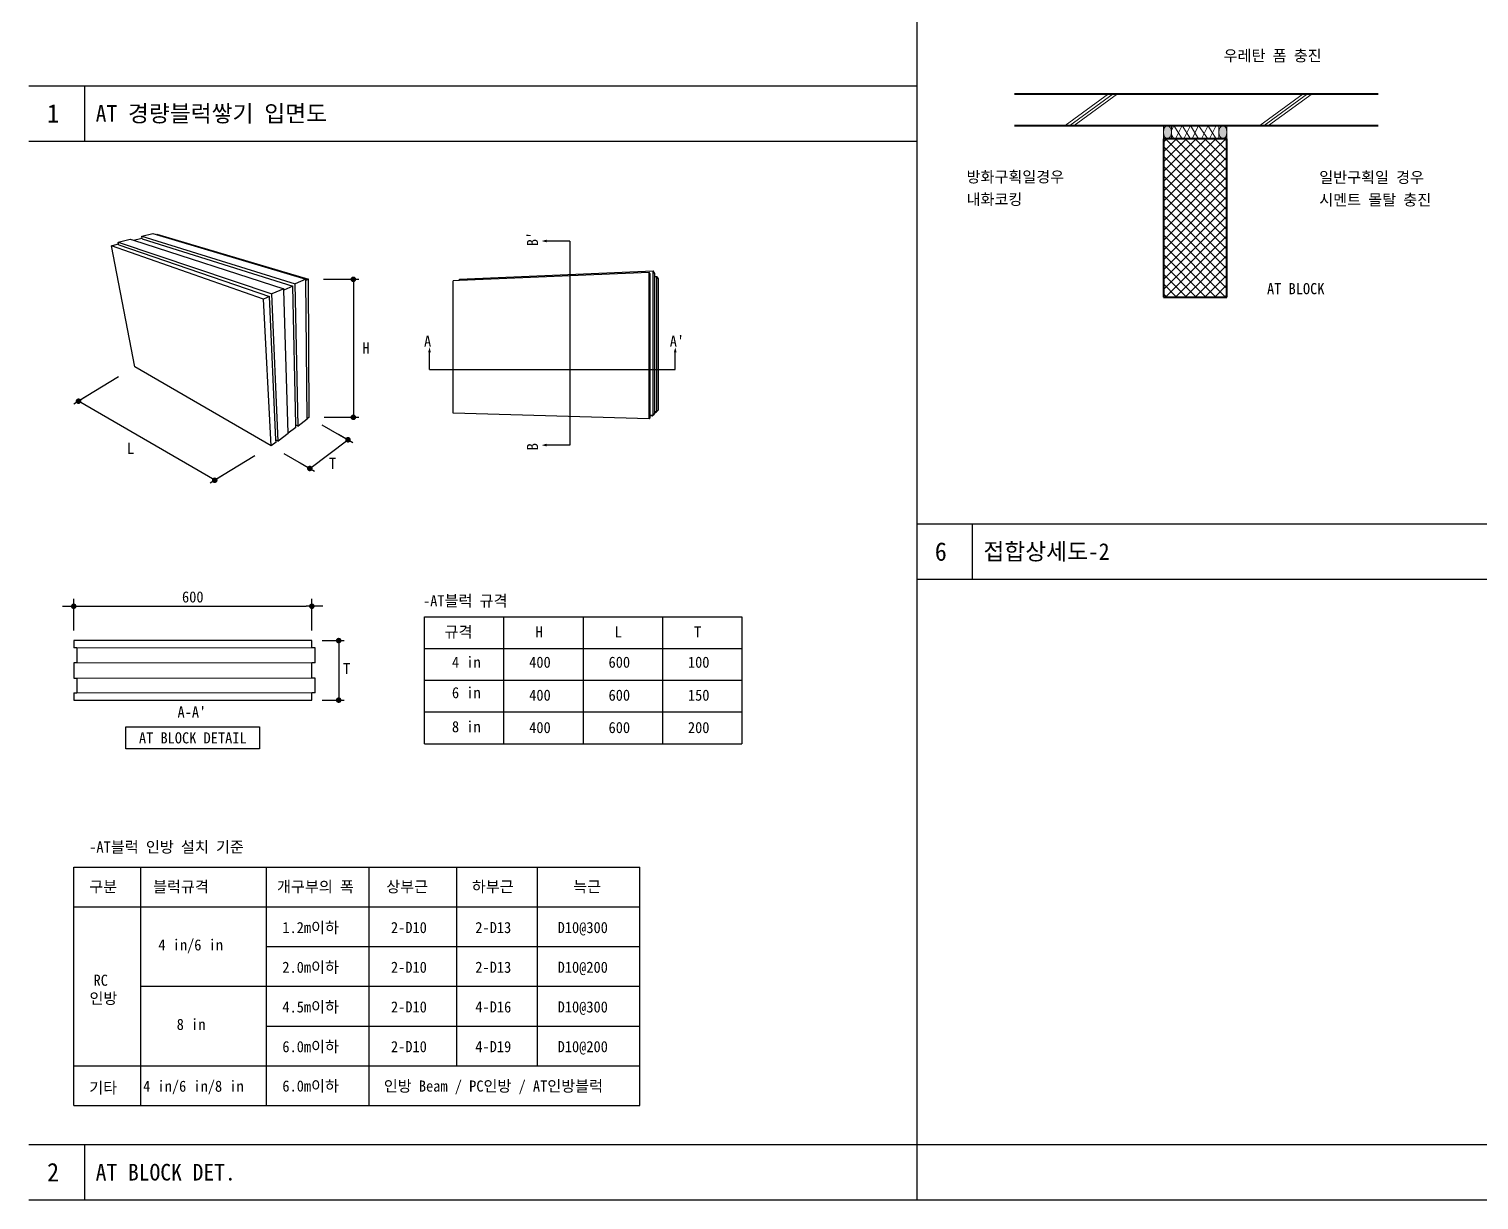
# Model space of a CAD drawing. Header units: millimetres. Extents: x 251300 to 259188, y 17948 to 29188.
# Drawn here: x 251300 to 255215, y 23888 to 27048 of the extents above; entities that cross this region are included whole.
import ezdxf
from ezdxf.enums import TextEntityAlignment as Align

# ---------------------------------------------------------------- set-up
doc = ezdxf.new("R2010")
doc.units = ezdxf.units.MM
doc.header["$MEASUREMENT"] = 0
doc.layers.get('0').update_dxf_attribs({"linetype": 'CONTINUOUS'})
for name, color, linetype, lineweight in [('A-CONC-LIN1', 2, 'CONTINUOUS', 40), ('A-DIMS', 7, 'CONTINUOUS', 25), ('A-MKXS-LEAD', 7, 'CONTINUOUS', 25), ('A-MKXS-TEXT1', 3, 'CONTINUOUS', 25), ('A-WAXM-BLOC', 3, 'CONTINUOUS', 25), ('A-XXXX-HATC', 8, 'CONTINUOUS', 18), ('A-XXXX-TABL', 7, 'CONTINUOUS', 25), ('A-XXXX-TXT2', 3, 'CONTINUOUS', 25)]:
    doc.layers.add(name, color=color, linetype=linetype, lineweight=lineweight)
for name, color, linetype in [('A-XXXX-SOLD', 252, 'CONTINUOUS'), ('CA-ANNO-TEXT', 3, 'CONTINUOUS'), ('TEX', 3, 'CONTINUOUS'), ('레이아웃', 6, 'CONTINUOUS'), ('블럭', 5, 'CONTINUOUS')]:
    doc.layers.add(name, color=color, linetype=linetype)
doc.styles.add('HSW', font='')
doc.styles.add('HY울릉도L', font='')
doc.styles.add('돋움체', font='')
doc.styles.get('HSW').set_extended_font_data('DotumChe')
doc.styles.get('HY울릉도L').set_extended_font_data('HYwulM')
doc.styles.get('돋움체').set_extended_font_data('DotumChe')
doc.dimstyles.new('CDIM', dxfattribs={"dimtxt": 3, "dimasz": 1.5, "dimexe": 2, "dimexo": 1, "dimgap": 1, "dimtad": 1, "dimdec": 0, "dimrnd": 0.5, "dimzin": 0, "dimdsep": 32, "dimlunit": 6, "dimtxsty": 'HY울릉도L', "dimblk1": '_CIDOT', "dimblk2": '_CIDOT', "dimsah": 1, "dimcen": 5.5, "dimclrd": 2, "dimclre": 2, "dimclrt": 7, "dimadec": 0, "dimazin": 0, "dimtfac": 1, "dimtdec": 0, "dimtix": 1, "dimtmove": 2, "dimatfit": 1, "dimldrblk": '_CIDOT', "dimfxl": 1, "dimtolj": 1, "dimtzin": 0, "dimlwd": -1, "dimarcsym": 0})

# ---------------------------------------------------------------- blocks, each defined once
blk = doc.blocks.new('_CIDOT')
at = {"color": 0, "linetype": 'ByBlock'}
blk.add_line((2, 0), (-1, 0), dxfattribs=at)
at = {"color": 0, "linetype": 'ByBlock', "const_width": 0.5}
blk.add_lwpolyline([(-0.25, 0, 1), (0.25, 0, 1)], format="xyb", close=True, dxfattribs=at)
blk = doc.blocks.new('*D75')
at = {"layer": 'A-DIMS', "lineweight": -2, "transparency": 16777216}
for p, q in [((251420.6, 25424.7), (251420.6, 25509.9)), ((252063.5, 25424.7), (252063.5, 25509.9))]:
    blk.add_line(p, q, dxfattribs=at)
at = {"layer": 'A-DIMS', "transparency": 16777216}
blk.add_line((251435.6, 25489.9), (252048.5, 25489.9), dxfattribs=at)
at = {"layer": 'A-DIMS', "transparency": 16777216, "xscale": 15, "yscale": 15, "zscale": 15, "rotation": 180}
blk.add_blockref('_CIDOT', (251420.6, 25489.9), dxfattribs=at)
at = {"layer": 'A-DIMS', "transparency": 16777216, "xscale": 15, "yscale": 15, "zscale": 15}
blk.add_blockref('_CIDOT', (252063.5, 25489.9), dxfattribs=at)
at = {"layer": 'A-DIMS', "color": 3, "transparency": 16777216, "insert": (251742, 25514.9), "char_height": 30, "attachment_point": 5, "style": '돋움체'}
blk.add_mtext('\\A1;600', dxfattribs=at)

msp = doc.modelspace()

# ---------------------------------------------------------------- hatches: boundary and pattern name
at = {"layer": 'A-XXXX-HATC', "ltscale": 2}
h = msp.add_hatch(dxfattribs=at)
h.set_pattern_fill('ANSI37', color=256, scale=150, style=0)
h.set_pattern_definition([(45, (-436716.338, -270831.523), (-13.25825215, 13.25825215), []), (135, (-436716.338, -270831.523), (-13.25825215, -13.25825215), [])])
h.paths.add_polyline_path([(254534.084, 26751.539), (254362.656, 26751.539), (254362.656, 26324.28), (254534.084, 26324.28)])
at = {"layer": 'A-XXXX-SOLD'}
h = msp.add_hatch(color=256, dxfattribs=at)
h.dxf.hatch_style = 1
edge = h.paths.add_edge_path()
edge.add_ellipse((254373.402, 26769.367), major_axis=(0, 17.828), ratio=0.60276796, start_angle=270, end_angle=360)
edge.add_ellipse((254373.402, 26769.367), major_axis=(0, 17.828), ratio=0.60276796, start_angle=0, end_angle=90)
edge.add_ellipse((254373.402, 26769.367), major_axis=(0, 17.828), ratio=0.60276796, start_angle=90, end_angle=111.72386)
edge.add_ellipse((254373.402, 26769.367), major_axis=(0, 17.828), ratio=0.60276796, start_angle=111.72386, end_angle=180)
edge.add_ellipse((254373.402, 26769.367), major_axis=(0, 17.828), ratio=0.60276796, start_angle=180, end_angle=270)
edge = h.paths.add_edge_path()
edge.add_ellipse((254523.338, 26769.367), major_axis=(0, 17.828), ratio=0.60276796, start_angle=270, end_angle=360)
edge.add_ellipse((254523.338, 26769.367), major_axis=(0, 17.828), ratio=0.60276796, start_angle=0, end_angle=87.217497)
edge.add_line((254512.605, 26770.233), (254512.605, 26768.502))
edge.add_ellipse((254523.338, 26769.367), major_axis=(0, 17.828), ratio=0.60276796, start_angle=92.782503, end_angle=180)
edge.add_ellipse((254523.338, 26769.367), major_axis=(0, 17.828), ratio=0.60276796, start_angle=180, end_angle=270)

# ---------------------------------------------------------------- linework, layer by layer
at = {"layer": 'A-CONC-LIN1'}
for p, q in [((253960.663, 26872.909), (254942.428, 26872.909)), ((253960.663, 26787.195), (254942.428, 26787.195)), ((254534.084, 26751.539), (254362.656, 26751.539)), ((254362.656, 26751.539), (254362.656, 26324.28)), ((254534.084, 26324.28), (254534.084, 26751.539)), ((254362.656, 26324.28), (254534.084, 26324.28))]:
    msp.add_line(p, q, dxfattribs=at)
at = {"layer": 'A-DIMS'}
for p, q in [((252094.527, 26372.176), (252175.491, 26372.176)), ((252175.491, 26372.176), (252175.491, 25999.805)), ((251541.788, 26109.256), (251433.429, 26043.287)), ((251801.362, 25829.913), (251433.429, 26043.287)), ((252096.924, 25999.805), (252175.491, 25999.805)), ((252090.853, 25979.886), (252161.057, 25939.173)), ((252057.828, 25861.766), (252161.057, 25939.173)), ((251909.722, 25895.881), (251801.362, 25829.913)), ((251987.624, 25902.479), (252057.828, 25861.766)), ((252091.367, 25397.256), (252135.969, 25397.256)), ((252135.969, 25397.256), (252135.969, 25236.541)), ((252091.367, 25236.541), (252135.969, 25236.541))]:
    msp.add_line(p, q, dxfattribs=at)
at = {"layer": 'A-MKXS-LEAD'}
for p, q in [((252760.222, 26475.563), (252697.034, 26475.563)), ((252760.222, 26475.563), (252760.222, 25924.803)), ((252381.207, 26128.991), (252381.207, 26175.611)), ((253044.649, 26128.991), (253044.649, 26175.611)), ((252381.207, 26128.991), (253044.649, 26128.991)), ((252760.222, 25924.803), (252697.034, 25924.803))]:
    msp.add_line(p, q, dxfattribs=at)
for points in [[(254446.839, 26770.524, 0, 10, 0), (254446.839, 26800.524, 0, 0, 0), (254446.839, 26974.672, 0, 0, 0), (254503.912, 26974.672, 0, 0, 0)], [(254373.402, 26769.367, 0, 10, 0), (254348.375, 26752.824, 0, 0, 0), (254191.183, 26648.92, 0, 0, 0), (254123.371, 26648.92, 0, 0, 0)], [(254520.382, 26769.855, 0, 10, 0), (254545.518, 26753.479, 0, 0, 0), (254703.396, 26650.62, 0, 0, 0), (254771.208, 26650.62, 0, 0, 0)], [(252697.034, 26475.563, 7.143, 0, 0), (252684.045, 26475.563, 0, 0, 0)], [(254492.133, 26347.737, 0, 10, 0), (254522.133, 26347.737, 0, 0, 0), (254627.265, 26347.737, 0, 0, 0)], [(252381.207, 26175.611, 7.143, 0, 0), (252381.207, 26188.6, 0, 0, 0)], [(253044.649, 26175.611, 7.143, 0, 0), (253044.649, 26188.6, 0, 0, 0)], [(252697.034, 25924.803, 7.143, 0, 0), (252684.045, 25924.803, 0, 0, 0)]]:
    msp.add_lwpolyline(points, format="xyseb", dxfattribs=at)
at = {"layer": 'A-WAXM-BLOC'}
for p, q in [((251522.26, 26462.632), (251538.136, 26466.669)), ((251542.296, 26465.242), (251538.136, 26466.669)), ((251540.927, 26472.609), (251572.788, 26480.614)), ((251540.927, 26472.609), (251955.805, 26332.595)), ((251542.296, 26465.242), (251540.927, 26472.609)), ((251542.296, 26465.242), (251948.935, 26325.822)), ((251572.788, 26480.614), (251581.679, 26477.741)), ((251581.679, 26477.741), (251601.252, 26482.718)), ((251581.679, 26477.741), (251987.629, 26346.53)), ((251605.458, 26481.394), (251601.252, 26482.718)), ((251604.297, 26488.53), (251633.878, 26495.962)), ((251604.297, 26488.53), (252018.73, 26360.148)), ((251605.458, 26481.394), (251604.297, 26488.53)), ((251605.458, 26481.394), (252011.728, 26353.498)), ((251633.878, 26495.962), (251642.843, 26493.293)), ((251642.843, 26493.293), (251644.694, 26493.764)), ((251642.843, 26493.293), (252047.601, 26372.79)), ((251644.694, 26493.764), (252054.108, 26372.176)), ((251932.907, 26318.759), (251522.26, 26462.632)), ((251585.343, 26135.772), (251522.26, 26462.632)), ((252461.749, 26372.248), (252984.883, 26395.24)), ((252974.477, 26390.946), (252461.749, 26368.777)), ((252977.168, 26387.119), (252974.477, 26390.946)), ((252974.477, 25995.317), (252974.477, 26390.946)), ((252977.168, 26005.789), (252977.168, 26387.119)), ((252984.883, 26005.57), (252984.883, 26395.24)), ((252989.898, 26387.483), (252984.883, 26395.24)), ((252989.898, 26379.833), (252989.898, 26387.483)), ((252011.728, 26353.498), (251987.74, 26342.925)), ((252019.949, 25979.08), (252011.728, 26353.498)), ((252047.601, 26372.79), (252018.73, 26360.148)), ((252026.169, 25975.81), (252018.73, 26360.148)), ((252047.631, 26369.322), (252047.601, 26372.79)), ((252054.108, 26372.176), (252047.631, 26369.322)), ((252050.919, 25995.616), (252047.631, 26369.322)), ((252056.505, 25999.805), (252054.108, 26372.176)), ((252461.749, 26368.777), (252445.157, 26368.059)), ((252445.157, 26011.405), (252445.157, 26368.059)), ((252461.749, 26368.777), (252461.749, 26372.248)), ((252989.898, 26379.833), (252994.716, 26380.031)), ((252989.898, 26015.536), (252989.898, 26379.833)), ((252994.716, 26015.408), (252994.716, 26380.031)), ((252999.116, 26373.224), (252994.716, 26380.031)), ((252999.116, 26019.811), (252999.116, 26373.224)), ((251948.935, 26325.822), (251932.907, 26318.759)), ((251953.277, 25922.398), (251932.907, 26318.759)), ((251966.463, 25939.26), (251948.935, 26325.822)), ((251987.629, 26346.53), (251955.805, 26332.595)), ((251972.754, 25935.702), (251955.805, 26332.595)), ((251987.74, 26342.925), (251987.629, 26346.53)), ((251999.635, 25957.16), (251987.74, 26342.925)), ((251953.277, 25922.398), (251585.343, 26135.772)), ((252974.477, 25995.317), (252445.157, 26011.405)), ((252977.168, 25998.007), (252974.477, 25995.317)), ((252977.168, 26003.417), (252977.168, 26005.789)), ((252977.168, 26005.789), (252982.429, 26005.639)), ((252982.429, 26003.265), (252977.168, 26003.417)), ((252977.168, 25998.007), (252977.168, 26003.417)), ((252982.429, 26003.265), (252982.429, 26005.639)), ((252982.429, 26005.639), (252984.738, 26005.574)), ((252984.738, 26005.574), (252982.429, 26003.265)), ((252984.738, 26005.574), (252984.883, 26005.57)), ((252989.898, 26010.588), (252984.883, 26005.57)), ((252989.898, 26015.536), (252992.1, 26015.478)), ((252989.898, 26012.992), (252989.898, 26015.536)), ((252992.1, 26012.933), (252989.898, 26012.992)), ((252989.898, 26010.588), (252989.898, 26012.992)), ((252992.1, 26012.933), (252992.1, 26015.478)), ((252992.1, 26015.478), (252994.245, 26015.421)), ((252994.245, 26015.078), (252992.1, 26012.933)), ((252994.245, 26015.078), (252994.245, 26015.421)), ((252994.245, 26015.421), (252994.716, 26015.408)), ((252999.116, 26019.811), (252994.716, 26015.408)), ((251999.674, 25955.915), (251972.754, 25935.702)), ((252020.094, 25972.502), (251999.635, 25957.16)), ((251999.674, 25955.915), (251999.635, 25957.16)), ((252019.949, 25979.08), (252026.169, 25975.81)), ((252020.094, 25972.502), (252019.949, 25979.08)), ((252050.929, 25994.402), (252026.169, 25975.81)), ((251966.769, 25932.515), (251953.277, 25922.398)), ((251966.769, 25932.515), (251966.463, 25939.26)), ((251966.463, 25939.26), (251972.754, 25935.702)), ((252063.473, 25397.256), (251420.616, 25397.256)), ((251420.616, 25397.256), (251420.616, 25377.702)), ((251429.188, 25377.702), (251420.616, 25377.702)), ((251429.188, 25377.702), (251429.188, 25337.523)), ((252063.473, 25377.702), (252063.473, 25397.256)), ((252072.045, 25377.702), (252063.473, 25377.702)), ((252072.045, 25337.523), (252072.045, 25377.702)), ((251420.616, 25337.523), (251420.616, 25296.273)), ((251429.188, 25337.523), (251420.616, 25337.523)), ((252063.473, 25296.273), (252063.473, 25337.523)), ((252072.045, 25337.523), (252063.473, 25337.523)), ((251420.616, 25296.273), (251429.188, 25296.273)), ((251429.188, 25296.273), (251429.188, 25256.095)), ((252072.045, 25296.273), (252063.473, 25296.273)), ((252072.045, 25256.095), (252072.045, 25296.273)), ((251420.616, 25256.095), (251420.616, 25236.541)), ((251420.616, 25256.095), (251429.188, 25256.095)), ((252063.473, 25236.541), (252063.473, 25256.095)), ((252072.045, 25256.095), (252063.473, 25256.095)), ((251420.616, 25236.541), (252063.473, 25236.541))]:
    msp.add_line(p, q, dxfattribs=at)
at = {"layer": 'A-XXXX-HATC', "ltscale": 2}
for p, q in [((254214.787, 26872.909), (254097.676, 26787.195)), ((254226.881, 26872.909), (254109.77, 26787.195)), ((254238.975, 26872.909), (254121.864, 26787.195)), ((254739.659, 26872.909), (254622.548, 26787.195)), ((254751.752, 26872.909), (254634.642, 26787.195)), ((254763.846, 26872.909), (254646.735, 26787.195)), ((254362.656, 26751.539), (254362.656, 26787.195)), ((254384.148, 26751.539), (254384.148, 26787.195)), ((254390.754, 26787.195), (254384.148, 26773.674)), ((254390.754, 26787.195), (254413.053, 26751.539)), ((254413.072, 26787.195), (254395.651, 26751.539)), ((254413.072, 26787.195), (254435.371, 26751.539)), ((254435.39, 26787.195), (254417.969, 26751.539)), ((254435.39, 26787.195), (254457.689, 26751.539)), ((254457.708, 26787.195), (254440.287, 26751.539)), ((254457.708, 26787.195), (254482.856, 26751.539)), ((254483.505, 26787.195), (254465.005, 26751.539)), ((254482.508, 26787.195), (254504.808, 26751.539)), ((254504.826, 26787.195), (254487.406, 26751.539)), ((254512.605, 26751.539), (254512.605, 26787.195)), ((254534.084, 26751.539), (254534.084, 26787.195)), ((254384.148, 26762.073), (254390.735, 26751.539)), ((252063.473, 25377.702), (251429.188, 25377.702)), ((252063.473, 25337.523), (251429.188, 25337.523)), ((252063.473, 25296.273), (251429.188, 25296.273)), ((252063.473, 25256.095), (251429.188, 25256.095))]:
    msp.add_line(p, q, dxfattribs=at)
for centre in [(254373.402, 26769.367), (254523.338, 26769.367)]:
    msp.add_ellipse(centre, major_axis=(0, 17.828), ratio=0.60276796, dxfattribs=at)
at = {"layer": 'A-XXXX-TABL'}
for p, q in [((253696.683, 29187.629), (253696.683, 23887.629)), ((251299.808, 26894.772), (253696.683, 26894.772)), ((251449.808, 26894.772), (251449.808, 26744.772)), ((251299.808, 26744.772), (253696.683, 26744.772)), ((253696.683, 25712.629), (258487.308, 25712.629)), ((253846.683, 25712.629), (253846.683, 25562.629)), ((253696.683, 25562.629), (258487.308, 25562.629)), ((252367.345, 25118.919), (252367.345, 25461.776)), ((252367.345, 25461.776), (253224.488, 25461.776)), ((252581.631, 25118.919), (252581.631, 25461.776)), ((252795.916, 25461.776), (252795.916, 25118.919)), ((253010.202, 25461.776), (253010.202, 25118.919)), ((253224.488, 25461.776), (253224.488, 25118.919)), ((252367.345, 25376.062), (253224.488, 25376.062)), ((252367.345, 25290.348), (253224.488, 25290.348)), ((252367.345, 25204.634), (253224.488, 25204.634)), ((252367.345, 25118.919), (253224.488, 25118.919)), ((251420.616, 24785.712), (252949.438, 24785.712)), ((251420.616, 24142.855), (251420.616, 24785.712)), ((251602.17, 24142.855), (251602.17, 24785.712)), ((251940.867, 24142.855), (251940.867, 24785.712)), ((252218.01, 24142.855), (252218.01, 24785.712)), ((252455.152, 24249.997), (252455.152, 24785.712)), ((252672.295, 24249.997), (252672.295, 24785.712)), ((252949.438, 24142.855), (252949.438, 24785.712)), ((251420.616, 24678.569), (252949.438, 24678.569)), ((251940.867, 24571.426), (252949.438, 24571.426)), ((251602.17, 24464.283), (252949.438, 24464.283)), ((251940.867, 24357.14), (252949.438, 24357.14)), ((251420.616, 24249.997), (252949.438, 24249.997)), ((251420.616, 24142.855), (252949.438, 24142.855)), ((251299.808, 24037.629), (258487.308, 24037.629)), ((251449.808, 24037.629), (251449.808, 23887.629)), ((251299.808, 23887.629), (258487.308, 23887.629))]:
    msp.add_line(p, q, dxfattribs=at)
msp.add_lwpolyline([(251561.646, 25164.44), (251922.443, 25164.44), (251922.443, 25105.078), (251561.646, 25105.078)], close=True, dxfattribs=at)
at = {"layer": '레이아웃'}
msp.add_line((252050.929, 25994.402), (252050.919, 25995.616), dxfattribs=at)
at = {"layer": '블럭'}
msp.add_line((252056.505, 25999.805), (252050.919, 25995.616), dxfattribs=at)

# ---------------------------------------------------------------- block references
at = {"layer": 'A-DIMS', "xscale": 15, "yscale": 15, "zscale": 15}
for p, rotation in [((252175.491, 26372.176), 180), ((251433.429, 26043.287), 31.33291089143878), ((252175.491, 25999.805), 180), ((252161.057, 25939.173), 149.8894820496057), ((252057.828, 25861.766), 149.8894820496057), ((251801.362, 25829.913), 31.33291089143878), ((252135.969, 25397.256), 180.0000000000566), ((252135.969, 25236.541), 180.0000000000566)]:
    msp.add_blockref('_CIDOT', p, dxfattribs=dict(at, rotation=rotation))

# ---------------------------------------------------------------- texts
at = {"layer": 'A-MKXS-TEXT1', "style": '돋움체'}
for s, p in [('AT 경량블럭쌓기 입면도', (251479.808, 26819.772)), ('접합상세도-2', (253876.683, 25637.629)), ('AT BLOCK DET.', (251479.808, 23962.629))]:
    msp.add_text(s, height=45, dxfattribs=at).set_placement(p, align=Align.MIDDLE_LEFT)
at = {"layer": 'A-XXXX-TXT2', "style": '돋움체'}
for s, p in [('우레탄 폼 충진', (254525.186, 26960.781)), ('방화구획일경우', (253831.092, 26633.786)), ('일반구획일 경우', (254783.311, 26632.408)), ('내화코킹', (253831.092, 26573.105)), ('시멘트 몰탈 충진', (254783.311, 26571.727)), ('AT BLOCK', (254642.373, 26332.008)), ('H', (252200.104, 26171.72)), ('A', (252366.366, 26190.2)), ("A'", (253029.808, 26190.2)), ('L', (251564.516, 25900.993)), ('T', (252109.643, 25860.532)), ('-AT블럭 규격', (252363.598, 25489.663)), ('규격', (252421.907, 25405.787)), ('H', (252667.46, 25405.787)), ('L', (252881.191, 25405.787)), ('T', (253095.477, 25405.787)), ('T', (252147.816, 25306.858)), ('4 in', (252441.701, 25323.969)), ('400', (252650.276, 25323.969)), ('600', (252864.562, 25323.969)), ('100', (253078.847, 25323.969)), ('6 in', (252441.701, 25241.76)), ('400', (252650.276, 25235.018)), ('600', (252864.562, 25235.018)), ('150', (253078.847, 25235.018)), ("A-A'", (251700.776, 25189.411)), ('8 in', (252441.701, 25149.963)), ('400', (252650.276, 25147.653)), ('600', (252864.562, 25147.653)), ('200', (253078.847, 25147.653)), ('-AT블럭 인방 설치 기준', (251462.467, 24825.34)), ('구분', (251462.467, 24718.197)), ('블럭규격', (251634.847, 24718.197)), ('개구부의 폭', (251969.453, 24718.197)), ('상부근', (252264.359, 24718.197)), ('하부근', (252495.385, 24718.197)), ('늑근', (252769.083, 24718.197)), ('1.2m이하', (251983.837, 24607.916)), ('2-D10', (252277.063, 24607.916)), ('2-D13', (252504.854, 24607.916)), ('D10@300', (252727.059, 24607.916)), ('4 in/6 in', (251649.058, 24560.991)), ('2.0m이하', (251983.837, 24500.773)), ('2-D10', (252277.063, 24500.773)), ('2-D13', (252504.854, 24500.773)), ('D10@200', (252727.059, 24500.773)), ('RC', (251474.009, 24465.729)), ('인방', (251463.048, 24416.93)), ('4.5m이하', (251983.837, 24393.63)), ('2-D10', (252277.063, 24393.63)), ('4-D16', (252504.854, 24393.63)), ('D10@300', (252727.059, 24393.63)), ('8 in', (251698.626, 24346.705)), ('6.0m이하', (251983.837, 24286.487)), ('2-D10', (252277.063, 24286.487)), ('4-D19', (252504.854, 24286.487)), ('D10@200', (252727.059, 24286.487)), ('기타', (251462.467, 24175.485)), ('4 in/6 in/8 in', (251608.047, 24179.749)), ('6.0m이하', (251983.837, 24180.241))]:
    msp.add_text(s, height=30, dxfattribs=at).set_placement(p)
for s, p in [('AT BLOCK DETAIL', (251742.045, 25134.759)), ('인방 Beam / PC인방 / AT인방블럭', (252553.724, 24195.11))]:
    msp.add_text(s, height=30, dxfattribs=at).set_placement(p, align=Align.MIDDLE_CENTER)
at = {"layer": 'CA-ANNO-TEXT', "style": '돋움체'}
for s, p in [('1', (251364.755, 26819.772)), ('6', (253761.63, 25637.629)), ('2', (251364.755, 23962.629))]:
    msp.add_text(s, height=50, dxfattribs=at).set_placement(p, align=Align.MIDDLE_CENTER)
at = {"layer": 'TEX', "style": 'HSW'}
for s, p in [("B'", (252674.12, 26461.538)), ('B', (252674.12, 25910.778))]:
    msp.add_text(s, height=30, rotation=90, dxfattribs=at).set_placement(p)

# ---------------------------------------------------------------- dimensions: what is measured, and where the dimension line sits
at = {"layer": 'A-DIMS'}
dim = msp.add_linear_dim(base=(252063.473, 25489.898), p1=(251420.616, 25414.735), p2=(252063.473, 25414.735), text='600', dimstyle='CDIM', override={"dimscale": 10, "dimtxsty": '돋움체', "dimclrd": 256, "dimclre": 256, "dimclrt": 3}, dxfattribs=at)
dim.commit()
dim.dimension.update_dxf_attribs({"geometry": '*D75', "text_midpoint": (251742.045, 25514.918)})

doc.saveas('drawing.dxf')
